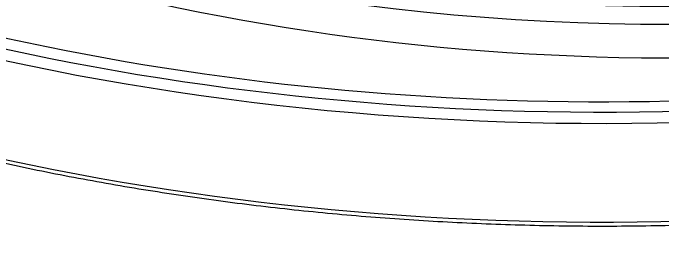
# Model space of a CAD drawing. Header units: millimetres. Extents: x -1286 to 291, y 5350 to 5880.
# Drawn here: x -803.65 to -764.51, y 5551.69 to 5566.83 of the extents above; entities that cross this region are included whole.
import ezdxf

# ---------------------------------------------------------------- set-up
doc = ezdxf.new("R2010")
doc.units = ezdxf.units.MM
doc.layers.add('粗实线层', color=7, linetype='Continuous', lineweight=35)

msp = doc.modelspace()

# ---------------------------------------------------------------- linework, layer by layer
at = {"layer": '粗实线层', "lineweight": 25}
for centre, major_axis, start_param, end_param in [((-763.839, 5614.543, 2078.952), (-87.342, 0), 0, 2.002312), ((-763.839, 5616.499, 2078.952), (-87.216, 0), 0.222033, 2.916833), ((-768.103, 5619.077, 2078.952), (102.032, 0), 3.464059, 5.38976), ((-768.103, 5619.466, 2078.952), (-100.442, 0), 0.42009, 1.991239), ((-768.103, 5613.333, 2078.952), (-102.401, 0), 0.320214, 2.106465), ((-763.839, 5617.004, 2078.952), (-86.224, 0), 0.786805, 2.354788), ((-768.103, 5619.466, 2078.952), (101.531, 0), 4.266019, 5.147157)]:
    msp.add_ellipse(centre, major_axis=major_axis, ratio=0.57735, start_param=start_param, end_param=end_param, dxfattribs=at)
msp.add_open_spline([(-865.246, 5594.547, 2078.952), (-865.174, 5594.413, 2078.952), (-864.635, 5593.418, 2078.952), (-863.443, 5591.599, 2078.952), (-861.652, 5589.101, 2078.952), (-859.649, 5586.656, 2078.952), (-857.46, 5584.266, 2078.952), (-855.084, 5581.936, 2078.952), (-852.528, 5579.672, 2078.952), (-849.796, 5577.478, 2078.952), (-846.895, 5575.359, 2078.952), (-843.83, 5573.319, 2078.952), (-840.608, 5571.363, 2078.952), (-837.236, 5569.494, 2078.952), (-833.72, 5567.716, 2078.952), (-830.069, 5566.033, 2078.952), (-826.289, 5564.448, 2078.952), (-822.389, 5562.965, 2078.952), (-818.377, 5561.586, 2078.952), (-814.26, 5560.315, 2078.952), (-810.048, 5559.154, 2078.952), (-805.75, 5558.105, 2078.952), (-801.373, 5557.17, 2078.952), (-796.928, 5556.352, 2078.952), (-792.422, 5555.652, 2078.952), (-787.867, 5555.071, 2078.952), (-783.271, 5554.61, 2078.952), (-778.643, 5554.272, 2078.952), (-773.994, 5554.055, 2078.952), (-769.332, 5553.961, 2078.952), (-764.668, 5553.99, 2078.952), (-760.011, 5554.142, 2078.952), (-755.371, 5554.417, 2078.952), (-750.757, 5554.813, 2078.952), (-746.179, 5555.33, 2078.952), (-741.647, 5555.968, 2078.952), (-737.169, 5556.724, 2078.952), (-732.755, 5557.598, 2078.952), (-728.414, 5558.587, 2078.952), (-724.155, 5559.689, 2078.952), (-719.984, 5560.904, 2078.952), (-717.271, 5561.786, 2078.952), (-715.929, 5562.245, 2078.952)], degree=3, knots=[0, 0, 0, 0, 0.003967, 0.029455, 0.054957, 0.080472, 0.105998, 0.131532, 0.157073, 0.182618, 0.208167, 0.233717, 0.259268, 0.284819, 0.310369, 0.335919, 0.361467, 0.387013, 0.412559, 0.438103, 0.463645, 0.489187, 0.514727, 0.540266, 0.565804, 0.591342, 0.616879, 0.642415, 0.667951, 0.693486, 0.719022, 0.744558, 0.770093, 0.79563, 0.821166, 0.846704, 0.872242, 0.897781, 0.923321, 0.948862, 0.974405, 1, 1, 1, 1], dxfattribs=at)

doc.saveas('drawing.dxf')
